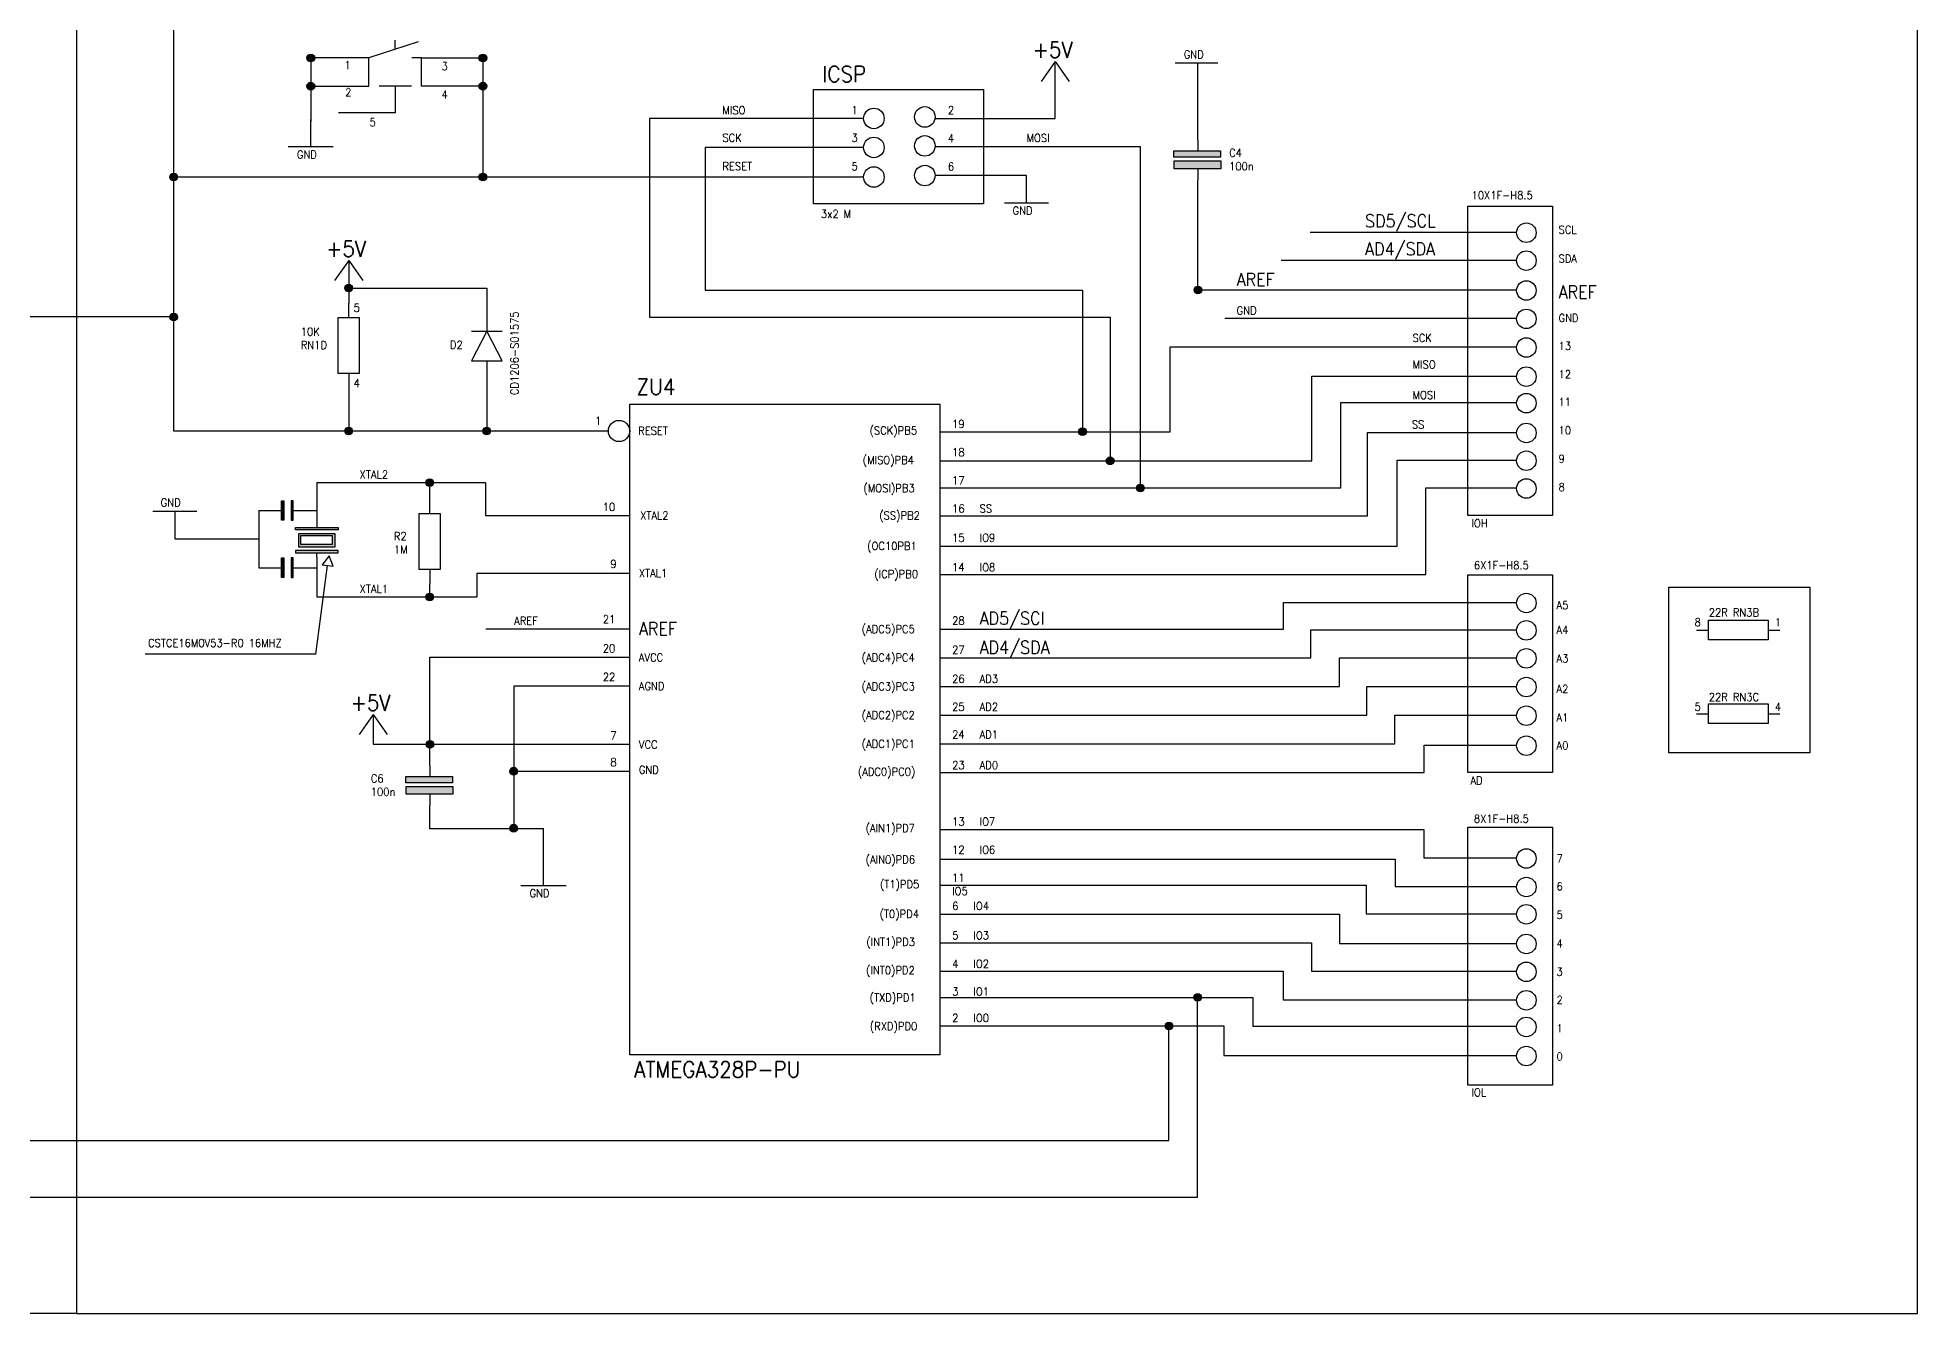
# Model space of a CAD drawing. Header units: millimetres. Extents: x 1824 to 3143, y 471 to 1205.
# Drawn here: x 2556 to 3143, y 471 to 870 of the extents above; entities that cross this region are included whole.
import ezdxf

# ---------------------------------------------------------------- set-up
doc = ezdxf.new("R2010")
doc.units = ezdxf.units.MM
for name, color, linetype in [('Layer1', 1, 'Continuous'), ('Layer2', 6, 'Continuous'), ('Layer3', 30, 'Continuous'), ('Layer4', 3, 'Continuous'), ('Layer6', 4, 'Continuous'), ('Layer7', 9, 'Continuous'), ('Layer8', 66, 'Continuous')]:
    doc.layers.add(name, color=color, linetype=linetype)
doc.styles.add('textstyle3', font='')
doc.styles.get('textstyle3').set_extended_font_data('Standard')

msp = doc.modelspace()

# ---------------------------------------------------------------- hatches: boundary and pattern name
at = {"layer": 'Layer7', "transparency": 33554687}
h = msp.add_hatch(color=256, dxfattribs=at)
edge = h.paths.add_edge_path(flags=0)
edge.add_arc((2641.06, 863.48), 1.21, 180, 270)
edge.add_line((2641.06, 862.26), (2641.06, 863.48))
edge.add_line((2641.06, 863.48), (2639.84, 863.48))
edge = h.paths.add_edge_path(flags=0)
edge.add_line((2641.06, 863.48), (2641.06, 862.26))
edge.add_arc((2641.06, 863.48), 1.21, 270, 360)
edge.add_line((2642.27, 863.48), (2641.06, 863.48))
edge = h.paths.add_edge_path(flags=0)
edge.add_arc((2641.06, 863.48), 1.21, 90, 180)
edge.add_line((2639.84, 863.48), (2642.27, 863.48))
edge.add_arc((2641.06, 863.48), 1.21, 0, 90)
h = msp.add_hatch(color=256, dxfattribs=at)
edge = h.paths.add_edge_path(flags=0)
edge.add_arc((2694.82, 863.48), 1.21, 180, 270)
edge.add_line((2694.82, 862.26), (2694.82, 863.48))
edge.add_line((2694.82, 863.48), (2693.61, 863.48))
edge = h.paths.add_edge_path(flags=0)
edge.add_line((2694.82, 863.48), (2694.82, 862.26))
edge.add_arc((2694.82, 863.48), 1.21, 270, 360)
edge.add_line((2696.03, 863.48), (2694.82, 863.48))
edge = h.paths.add_edge_path(flags=0)
edge.add_arc((2694.82, 863.48), 1.21, 90, 180)
edge.add_line((2693.61, 863.48), (2696.03, 863.48))
edge.add_arc((2694.82, 863.48), 1.21, 0, 90)
h = msp.add_hatch(color=256, dxfattribs=at)
edge = h.paths.add_edge_path(flags=0)
edge.add_arc((2641.06, 854.69), 1.21, 180, 270)
edge.add_line((2641.06, 853.48), (2641.06, 854.69))
edge.add_line((2641.06, 854.69), (2639.84, 854.69))
edge = h.paths.add_edge_path(flags=0)
edge.add_line((2641.06, 854.69), (2641.06, 853.48))
edge.add_arc((2641.06, 854.69), 1.21, 270, 360)
edge.add_line((2642.27, 854.69), (2641.06, 854.69))
edge = h.paths.add_edge_path(flags=0)
edge.add_arc((2641.06, 854.69), 1.21, 90, 180)
edge.add_line((2639.84, 854.69), (2642.27, 854.69))
edge.add_arc((2641.06, 854.69), 1.21, 0, 90)
h = msp.add_hatch(color=256, dxfattribs=at)
edge = h.paths.add_edge_path(flags=0)
edge.add_arc((2694.82, 854.69), 1.21, 180, 270)
edge.add_line((2694.82, 853.48), (2694.82, 854.69))
edge.add_line((2694.82, 854.69), (2693.61, 854.69))
edge = h.paths.add_edge_path(flags=0)
edge.add_line((2694.82, 854.69), (2694.82, 853.48))
edge.add_arc((2694.82, 854.69), 1.21, 270, 360)
edge.add_line((2696.03, 854.69), (2694.82, 854.69))
edge = h.paths.add_edge_path(flags=0)
edge.add_arc((2694.82, 854.69), 1.21, 90, 180)
edge.add_line((2693.61, 854.69), (2696.03, 854.69))
edge.add_arc((2694.82, 854.69), 1.21, 0, 90)
h = msp.add_hatch(color=256, dxfattribs=at)
h.paths.add_polyline_path([(2925.25, 832.44), (2925.25, 834.43), (2910.68, 834.43), (2910.68, 832.44)], flags=0)
h.paths.add_polyline_path([(2925.42, 828.88), (2925.42, 831.31), (2910.76, 831.31), (2910.76, 828.88)], flags=0)
h = msp.add_hatch(color=256, dxfattribs=at)
edge = h.paths.add_edge_path(flags=0)
edge.add_arc((2598.19, 826.28), 1.21, 90, 180)
edge.add_line((2596.98, 826.28), (2598.19, 826.28))
edge.add_line((2598.19, 826.28), (2598.19, 827.49))
edge = h.paths.add_edge_path(flags=0)
edge.add_line((2598.19, 826.28), (2596.98, 826.28))
edge.add_arc((2598.19, 826.28), 1.21, 180, 270)
edge.add_line((2598.19, 825.07), (2598.19, 826.28))
edge = h.paths.add_edge_path(flags=0)
edge.add_arc((2598.19, 826.28), 1.21, 0, 90)
edge.add_line((2598.19, 827.49), (2598.19, 825.07))
edge.add_arc((2598.19, 826.28), 1.21, 270, 360)
h = msp.add_hatch(color=256, dxfattribs=at)
edge = h.paths.add_edge_path(flags=0)
edge.add_arc((2694.82, 826.28), 1.21, 90, 180)
edge.add_line((2693.61, 826.28), (2694.82, 826.28))
edge.add_line((2694.82, 826.28), (2694.82, 827.49))
edge = h.paths.add_edge_path(flags=0)
edge.add_line((2694.82, 826.28), (2693.61, 826.28))
edge.add_arc((2694.82, 826.28), 1.21, 180, 270)
edge.add_line((2694.82, 825.07), (2694.82, 826.28))
edge = h.paths.add_edge_path(flags=0)
edge.add_arc((2694.82, 826.28), 1.21, 0, 90)
edge.add_line((2694.82, 827.49), (2694.82, 825.07))
edge.add_arc((2694.82, 826.28), 1.21, 270, 360)
h = msp.add_hatch(color=256, dxfattribs=at)
edge = h.paths.add_edge_path(flags=0)
edge.add_arc((2652.89, 791.59), 1.21, 90, 180)
edge.add_line((2651.68, 791.59), (2652.89, 791.59))
edge.add_line((2652.89, 791.59), (2652.89, 792.81))
edge = h.paths.add_edge_path(flags=0)
edge.add_line((2652.89, 791.59), (2651.68, 791.59))
edge.add_arc((2652.89, 791.59), 1.21, 180, 270)
edge.add_line((2652.89, 790.38), (2652.89, 791.59))
edge = h.paths.add_edge_path(flags=0)
edge.add_arc((2652.89, 791.59), 1.21, 0, 90)
edge.add_line((2652.89, 792.81), (2652.89, 790.38))
edge.add_arc((2652.89, 791.59), 1.21, 270, 360)
h = msp.add_hatch(color=256, dxfattribs=at)
edge = h.paths.add_edge_path(flags=0)
edge.add_arc((2918.23, 791.01), 1.21, 90, 180)
edge.add_line((2917.02, 791.01), (2918.23, 791.01))
edge.add_line((2918.23, 791.01), (2918.23, 792.22))
edge = h.paths.add_edge_path(flags=0)
edge.add_line((2918.23, 791.01), (2917.02, 791.01))
edge.add_arc((2918.23, 791.01), 1.21, 180, 270)
edge.add_line((2918.23, 789.8), (2918.23, 791.01))
edge = h.paths.add_edge_path(flags=0)
edge.add_arc((2918.23, 791.01), 1.21, 0, 90)
edge.add_line((2918.23, 792.22), (2918.23, 789.8))
edge.add_arc((2918.23, 791.01), 1.21, 270, 360)
h = msp.add_hatch(color=256, dxfattribs=at)
edge = h.paths.add_edge_path(flags=0)
edge.add_arc((2598.19, 782.58), 1.21, 90, 180)
edge.add_line((2596.98, 782.58), (2598.19, 782.58))
edge.add_line((2598.19, 782.58), (2598.19, 783.79))
edge = h.paths.add_edge_path(flags=0)
edge.add_line((2598.19, 782.58), (2596.98, 782.58))
edge.add_arc((2598.19, 782.58), 1.21, 180, 270)
edge.add_line((2598.19, 781.37), (2598.19, 782.58))
edge = h.paths.add_edge_path(flags=0)
edge.add_arc((2598.19, 782.58), 1.21, 0, 90)
edge.add_line((2598.19, 783.79), (2598.19, 781.37))
edge.add_arc((2598.19, 782.58), 1.21, 270, 360)
h = msp.add_hatch(color=256, dxfattribs=at)
edge = h.paths.add_edge_path(flags=0)
edge.add_arc((2652.89, 746.94), 1.21, 90, 180)
edge.add_line((2651.68, 746.94), (2652.89, 746.94))
edge.add_line((2652.89, 746.94), (2652.89, 748.15))
edge = h.paths.add_edge_path(flags=0)
edge.add_line((2652.89, 746.94), (2651.68, 746.94))
edge.add_arc((2652.89, 746.94), 1.21, 180, 270)
edge.add_line((2652.89, 745.73), (2652.89, 746.94))
edge = h.paths.add_edge_path(flags=0)
edge.add_arc((2652.89, 746.94), 1.21, 0, 90)
edge.add_line((2652.89, 748.15), (2652.89, 745.73))
edge.add_arc((2652.89, 746.94), 1.21, 270, 360)
h = msp.add_hatch(color=256, dxfattribs=at)
edge = h.paths.add_edge_path(flags=0)
edge.add_arc((2696.03, 746.94), 1.21, 90, 180)
edge.add_line((2694.82, 746.94), (2696.03, 746.94))
edge.add_line((2696.03, 746.94), (2696.03, 748.15))
edge = h.paths.add_edge_path(flags=0)
edge.add_line((2696.03, 746.94), (2694.82, 746.94))
edge.add_arc((2696.03, 746.94), 1.21, 180, 270)
edge.add_line((2696.03, 745.73), (2696.03, 746.94))
edge = h.paths.add_edge_path(flags=0)
edge.add_arc((2696.03, 746.94), 1.21, 0, 90)
edge.add_line((2696.03, 748.15), (2696.03, 745.73))
edge.add_arc((2696.03, 746.94), 1.21, 270, 360)
h = msp.add_hatch(color=256, dxfattribs=at)
edge = h.paths.add_edge_path(flags=0)
edge.add_arc((2882.17, 746.72), 1.21, 90, 180)
edge.add_line((2880.96, 746.72), (2882.17, 746.72))
edge.add_line((2882.17, 746.72), (2882.17, 747.93))
edge = h.paths.add_edge_path(flags=0)
edge.add_line((2882.17, 746.72), (2880.96, 746.72))
edge.add_arc((2882.17, 746.72), 1.21, 180, 270)
edge.add_line((2882.17, 745.5), (2882.17, 746.72))
edge = h.paths.add_edge_path(flags=0)
edge.add_arc((2882.17, 746.72), 1.21, 0, 90)
edge.add_line((2882.17, 747.93), (2882.17, 745.5))
edge.add_arc((2882.17, 746.72), 1.21, 270, 360)
h = msp.add_hatch(color=256, dxfattribs=at)
edge = h.paths.add_edge_path(flags=0)
edge.add_arc((2890.8, 737.63), 1.21, 90, 180)
edge.add_line((2889.59, 737.63), (2890.8, 737.63))
edge.add_line((2890.8, 737.63), (2890.8, 738.84))
edge = h.paths.add_edge_path(flags=0)
edge.add_line((2890.8, 737.63), (2889.59, 737.63))
edge.add_arc((2890.8, 737.63), 1.21, 180, 270)
edge.add_line((2890.8, 736.42), (2890.8, 737.63))
edge = h.paths.add_edge_path(flags=0)
edge.add_arc((2890.8, 737.63), 1.21, 0, 90)
edge.add_line((2890.8, 738.84), (2890.8, 736.42))
edge.add_arc((2890.8, 737.63), 1.21, 270, 360)
h = msp.add_hatch(color=256, dxfattribs=at)
edge = h.paths.add_edge_path(flags=0)
edge.add_arc((2678.22, 730.8), 1.21, 90, 180)
edge.add_line((2677.01, 730.8), (2678.22, 730.8))
edge.add_line((2678.22, 730.8), (2678.22, 732.01))
edge = h.paths.add_edge_path(flags=0)
edge.add_line((2678.22, 730.8), (2677.01, 730.8))
edge.add_arc((2678.22, 730.8), 1.21, 180, 270)
edge.add_line((2678.22, 729.58), (2678.22, 730.8))
edge = h.paths.add_edge_path(flags=0)
edge.add_arc((2678.22, 730.8), 1.21, 0, 90)
edge.add_line((2678.22, 732.01), (2678.22, 729.58))
edge.add_arc((2678.22, 730.8), 1.21, 270, 360)
h = msp.add_hatch(color=256, dxfattribs=at)
edge = h.paths.add_edge_path(flags=0)
edge.add_arc((2900.26, 729.13), 1.21, 90, 180)
edge.add_line((2899.05, 729.13), (2900.26, 729.13))
edge.add_line((2900.26, 729.13), (2900.26, 730.35))
edge = h.paths.add_edge_path(flags=0)
edge.add_line((2900.26, 729.13), (2899.05, 729.13))
edge.add_arc((2900.26, 729.13), 1.21, 180, 270)
edge.add_line((2900.26, 727.92), (2900.26, 729.13))
edge = h.paths.add_edge_path(flags=0)
edge.add_arc((2900.26, 729.13), 1.21, 0, 90)
edge.add_line((2900.26, 730.35), (2900.26, 727.92))
edge.add_arc((2900.26, 729.13), 1.21, 270, 360)
h = msp.add_hatch(color=256, dxfattribs=at)
h.paths.add_polyline_path([(2631.9, 719.04), (2632.58, 719.04), (2632.58, 725.14), (2631.9, 725.14)], flags=0)
h.paths.add_polyline_path([(2635.59, 725.14), (2634.91, 725.14), (2634.91, 719.04), (2635.59, 719.04)], flags=0)
h = msp.add_hatch(color=256, dxfattribs=at)
h.paths.add_polyline_path([(2636.27, 716.05), (2649.56, 716.05), (2649.56, 716.76), (2636.27, 716.76)], flags=0)
h.paths.add_polyline_path([(2637.31, 710.68), (2648.52, 710.68), (2648.52, 714.93), (2637.31, 714.93)], flags=0)
h.paths.add_polyline_path([(2647.75, 714.29), (2647.75, 711.45), (2637.92, 711.45), (2637.92, 714.29)], flags=0)
h.paths.add_polyline_path([(2636.27, 708.85), (2649.56, 708.85), (2649.56, 709.56), (2636.27, 709.56)], flags=0)
h = msp.add_hatch(color=256, dxfattribs=at)
h.paths.add_polyline_path([(2631.9, 701.18), (2632.58, 701.18), (2632.58, 707.28), (2631.9, 707.28)], flags=0)
h.paths.add_polyline_path([(2635.59, 707.28), (2634.91, 707.28), (2634.91, 701.18), (2635.59, 701.18)], flags=0)
h = msp.add_hatch(color=256, dxfattribs=at)
edge = h.paths.add_edge_path(flags=0)
edge.add_arc((2678.22, 695.08), 1.21, 90, 180)
edge.add_line((2677.01, 695.08), (2678.22, 695.08))
edge.add_line((2678.22, 695.08), (2678.22, 696.3))
edge = h.paths.add_edge_path(flags=0)
edge.add_line((2678.22, 695.08), (2677.01, 695.08))
edge.add_arc((2678.22, 695.08), 1.21, 180, 270)
edge.add_line((2678.22, 693.87), (2678.22, 695.08))
edge = h.paths.add_edge_path(flags=0)
edge.add_arc((2678.22, 695.08), 1.21, 0, 90)
edge.add_line((2678.22, 696.3), (2678.22, 693.87))
edge.add_arc((2678.22, 695.08), 1.21, 270, 360)
h = msp.add_hatch(color=256, dxfattribs=at)
edge = h.paths.add_edge_path(flags=0)
edge.add_arc((2678.28, 649.07), 1.21, 90, 180)
edge.add_line((2677.07, 649.07), (2678.28, 649.07))
edge.add_line((2678.28, 649.07), (2678.28, 650.28))
edge = h.paths.add_edge_path(flags=0)
edge.add_line((2678.28, 649.07), (2677.07, 649.07))
edge.add_arc((2678.28, 649.07), 1.21, 180, 270)
edge.add_line((2678.28, 647.86), (2678.28, 649.07))
edge = h.paths.add_edge_path(flags=0)
edge.add_arc((2678.28, 649.07), 1.21, 0, 90)
edge.add_line((2678.28, 650.28), (2678.28, 647.86))
edge.add_arc((2678.28, 649.07), 1.21, 270, 360)
h = msp.add_hatch(color=256, dxfattribs=at)
edge = h.paths.add_edge_path(flags=0)
edge.add_arc((2704.45, 640.65), 1.21, 90, 180)
edge.add_line((2703.24, 640.65), (2704.45, 640.65))
edge.add_line((2704.45, 640.65), (2704.45, 641.87))
edge = h.paths.add_edge_path(flags=0)
edge.add_line((2704.45, 640.65), (2703.24, 640.65))
edge.add_arc((2704.45, 640.65), 1.21, 180, 270)
edge.add_line((2704.45, 639.44), (2704.45, 640.65))
edge = h.paths.add_edge_path(flags=0)
edge.add_arc((2704.45, 640.65), 1.21, 0, 90)
edge.add_line((2704.45, 641.87), (2704.45, 639.44))
edge.add_arc((2704.45, 640.65), 1.21, 270, 360)
h = msp.add_hatch(color=256, dxfattribs=at)
h.paths.add_polyline_path([(2685.29, 636.99), (2685.29, 638.98), (2670.72, 638.98), (2670.72, 636.99)], flags=0)
h.paths.add_polyline_path([(2670.81, 635.86), (2670.81, 633.43), (2685.47, 633.43), (2685.47, 635.86)], flags=0)
h = msp.add_hatch(color=256, dxfattribs=at)
edge = h.paths.add_edge_path(flags=0)
edge.add_arc((2704.45, 622.84), 1.21, 90, 180)
edge.add_line((2703.24, 622.84), (2704.45, 622.84))
edge.add_line((2704.45, 622.84), (2704.45, 624.05))
edge = h.paths.add_edge_path(flags=0)
edge.add_line((2704.45, 622.84), (2703.24, 622.84))
edge.add_arc((2704.45, 622.84), 1.21, 180, 270)
edge.add_line((2704.45, 621.63), (2704.45, 622.84))
edge = h.paths.add_edge_path(flags=0)
edge.add_arc((2704.45, 622.84), 1.21, 0, 90)
edge.add_line((2704.45, 624.05), (2704.45, 621.63))
edge.add_arc((2704.45, 622.84), 1.21, 270, 360)
h = msp.add_hatch(color=256, dxfattribs=at)
edge = h.paths.add_edge_path(flags=0)
edge.add_arc((2918.14, 569.97), 1.21, 90, 180)
edge.add_line((2916.93, 569.97), (2918.14, 569.97))
edge.add_line((2918.14, 569.97), (2918.14, 571.19))
edge = h.paths.add_edge_path(flags=0)
edge.add_line((2918.14, 569.97), (2916.93, 569.97))
edge.add_arc((2918.14, 569.97), 1.21, 180, 270)
edge.add_line((2918.14, 568.76), (2918.14, 569.97))
edge = h.paths.add_edge_path(flags=0)
edge.add_arc((2918.14, 569.97), 1.21, 0, 90)
edge.add_line((2918.14, 571.19), (2918.14, 568.76))
edge.add_arc((2918.14, 569.97), 1.21, 270, 360)
h = msp.add_hatch(color=256, dxfattribs=at)
edge = h.paths.add_edge_path(flags=0)
edge.add_arc((2909.19, 561.05), 1.21, 90, 180)
edge.add_line((2907.98, 561.05), (2909.19, 561.05))
edge.add_line((2909.19, 561.05), (2909.19, 562.27))
edge = h.paths.add_edge_path(flags=0)
edge.add_line((2909.19, 561.05), (2907.98, 561.05))
edge.add_arc((2909.19, 561.05), 1.21, 180, 270)
edge.add_line((2909.19, 559.84), (2909.19, 561.05))
edge = h.paths.add_edge_path(flags=0)
edge.add_arc((2909.19, 561.05), 1.21, 0, 90)
edge.add_line((2909.19, 562.27), (2909.19, 559.84))
edge.add_arc((2909.19, 561.05), 1.21, 270, 360)

# ---------------------------------------------------------------- linework, layer by layer
at = {"layer": 'Layer1'}
for p, q in [((2598.19, 959.35), (2598.19, 746.94)), ((2911.17, 861.96), (2924.49, 861.96)), ((2918.23, 837.89), (2918.23, 861.96)), ((2918.23, 791.01), (2918.23, 825.42)), ((2953.28, 809.07), (3017.8, 809.07)), ((2652.89, 800.24), (2648.48, 793.92)), ((2652.89, 800.24), (2652.89, 786.9)), ((2652.89, 800.24), (2657.31, 793.92)), ((2944.25, 800.35), (3017.8, 800.35)), ((2652.89, 791.59), (2696.03, 791.59)), ((2696.03, 791.59), (2696.03, 783.49)), ((2918.23, 791.01), (3017.8, 791.01)), ((2598.19, 782.58), (2541.59, 782.58)), ((2926.65, 782.14), (3017.8, 782.14)), ((2909.56, 746.72), (2909.56, 773.19)), ((2909.56, 773.19), (3017.8, 773.19)), ((2953.83, 737.63), (2953.83, 764.1)), ((2953.83, 764.1), (3017.8, 764.1)), ((2652.89, 760.35), (2652.89, 746.94)), ((2696.03, 763.46), (2696.03, 746.94)), ((2962.93, 729.13), (2962.93, 755.8)), ((2962.93, 755.8), (3017.8, 755.8)), ((2598.19, 746.94), (2734.05, 746.94)), ((2837.6, 746.72), (2909.56, 746.72)), ((2971.23, 720.44), (2971.23, 746.52)), ((2971.23, 746.52), (3017.8, 746.52)), ((2837.6, 737.63), (2953.83, 737.63)), ((2980.52, 710.96), (2980.52, 737.83)), ((2980.52, 737.83), (3017.8, 737.83)), ((2642.91, 730.8), (2642.91, 718.13)), ((2642.91, 730.8), (2695.59, 730.8)), ((2678.22, 725.69), (2678.22, 730.8)), ((2695.59, 730.8), (2695.59, 720.53)), ((2837.6, 729.13), (2962.93, 729.13)), ((2989.41, 702.07), (2989.41, 729.13)), ((2989.41, 729.13), (3017.8, 729.13)), ((2591.67, 721.94), (2605.49, 721.94)), ((2598.58, 721.94), (2598.58, 713.26)), ((2624.87, 722.09), (2624.87, 704.23)), ((2624.87, 722.09), (2630.66, 722.09)), ((2636.83, 722.09), (2642.91, 722.09)), ((2695.59, 720.53), (2740.71, 720.53)), ((2837.6, 720.44), (2971.23, 720.44)), ((2598.58, 713.26), (2624.87, 713.26)), ((2837.6, 710.96), (2980.52, 710.96)), ((2642.91, 707.48), (2642.91, 695.08)), ((2624.87, 704.23), (2630.66, 704.23)), ((2636.83, 704.23), (2642.91, 704.23)), ((2678.22, 695.08), (2678.22, 699.14)), ((2692.91, 702.49), (2692.91, 695.08)), ((2692.91, 702.49), (2740.71, 702.49)), ((2837.6, 702.07), (2989.41, 702.07)), ((2642.91, 695.08), (2692.91, 695.08)), ((2944.93, 685.02), (2944.93, 693.38)), ((2944.93, 693.38), (3017.8, 693.38)), ((2695.79, 685.12), (2740.71, 685.12)), ((2837.6, 685.02), (2944.93, 685.02)), ((2953.49, 676.06), (2953.49, 684.82)), ((2953.49, 684.82), (3017.8, 684.82)), ((2678.28, 642.44), (2678.28, 676.28)), ((2678.28, 676.28), (2740.71, 676.28)), ((2837.6, 676.06), (2953.49, 676.06)), ((2962.45, 667.11), (2962.45, 676.06)), ((2962.45, 676.06), (3017.8, 676.06)), ((2740.71, 667.26), (2704.45, 667.26)), ((2704.45, 667.26), (2704.45, 622.6)), ((2837.6, 667.11), (2962.45, 667.11)), ((2971.01, 658.15), (2971.01, 667.11)), ((2971.01, 667.11), (3017.8, 667.11)), ((2660.53, 658.39), (2656.12, 652.07)), ((2660.53, 658.39), (2660.53, 649.07)), ((2660.53, 658.39), (2664.95, 652.07)), ((2837.6, 658.15), (2971.01, 658.15)), ((2979.77, 649.2), (2979.77, 658.15)), ((2979.77, 658.15), (3017.8, 658.15)), ((2660.53, 649.07), (2740.71, 649.07)), ((2837.6, 649.2), (2979.77, 649.2)), ((2988.93, 640.24), (2988.93, 648.8)), ((2988.93, 648.8), (3017.8, 648.8)), ((2704.45, 640.65), (2740.71, 640.65)), ((2837.6, 640.24), (2988.93, 640.24)), ((2678.28, 622.6), (2678.28, 629.97)), ((2713.75, 622.6), (2678.28, 622.6)), ((2713.75, 604.91), (2713.75, 622.6)), ((2837.6, 622.44), (2988.77, 622.44)), ((2988.77, 622.44), (2988.77, 613.54)), ((2837.6, 613.18), (2979.87, 613.18)), ((2979.87, 613.18), (2979.87, 604.65)), ((2988.77, 613.54), (3017.8, 613.54)), ((2837.6, 605.01), (2970.79, 605.01)), ((2970.79, 605.01), (2970.79, 596.12)), ((2706.69, 604.91), (2720.81, 604.91)), ((2979.87, 604.65), (3017.8, 604.65)), ((2837.6, 595.94), (2962.44, 595.94)), ((2962.44, 595.94), (2962.44, 586.86)), ((2970.79, 596.12), (3017.46, 596.12)), ((2837.6, 587.04), (2953.72, 587.04)), ((2953.72, 587.04), (2953.72, 578.15)), ((2962.44, 586.86), (3017.8, 586.86)), ((2837.6, 578.15), (2944.82, 578.15)), ((2944.82, 578.15), (2944.82, 569.25)), ((2953.72, 578.15), (3017.8, 578.15)), ((2837.6, 569.97), (2935.4, 569.97)), ((2935.4, 569.97), (2935.4, 560.94)), ((2944.82, 569.25), (3017.8, 569.25)), ((2837.6, 561.05), (2926.31, 561.05)), ((2926.31, 561.05), (2926.31, 551.83)), ((2935.4, 560.94), (3017.8, 560.94)), ((2926.31, 551.83), (3017.8, 551.83))]:
    msp.add_line(p, q, dxfattribs=at)
for points in [[(3002.52, 817.21), (3029, 817.21), (3029, 720.56), (3002.52, 720.56)], [(3002.52, 702.05), (3029, 702.05), (3029, 640.25), (3002.52, 640.25)], [(3002.52, 623.15), (3029, 623.15), (3029, 542.57), (3002.52, 542.57)]]:
    msp.add_lwpolyline(points, close=True, dxfattribs=at)
for centre, radius in [((3020.85, 808.9), 3.05), ((3020.85, 800.18), 3.05), ((3020.85, 790.84), 3.05), ((3020.85, 781.96), 3.05), ((3020.85, 773.01), 3.05), ((3020.85, 763.92), 3.05), ((3020.85, 755.63), 3.05), ((2737.38, 746.94), 3.33), ((3020.85, 746.34), 3.05), ((3020.85, 737.65), 3.05), ((3020.85, 728.96), 3.05), ((3020.85, 693.2), 3.05), ((3020.85, 684.64), 3.05), ((3020.85, 675.89), 3.05), ((3020.85, 666.93), 3.05), ((3020.85, 657.98), 3.05), ((3020.85, 648.62), 3.05), ((3020.85, 613.37), 3.05), ((3020.85, 604.47), 3.05), ((3020.85, 595.94), 3.05), ((3020.85, 586.68), 3.05), ((3020.85, 577.97), 3.05), ((3020.85, 569.08), 3.05), ((3020.85, 560.76), 3.05), ((3020.85, 551.65), 3.05)]:
    msp.add_circle(centre, radius, dxfattribs=at)
at = {"layer": 'Layer2'}
for p, q in [((2918.14, 507.59), (2918.14, 569.97)), ((2909.19, 525.28), (2909.19, 561.05)), ((2543.45, 525.28), (2909.19, 525.28)), ((2543.45, 507.59), (2918.14, 507.59))]:
    msp.add_line(p, q, dxfattribs=at)
at = {"layer": 'Layer4'}
for points in [[(2798.16, 853.62), (2851.22, 853.62), (2851.22, 817.91), (2798.16, 817.91)], [(2740.71, 755.28), (2837.6, 755.28), (2837.6, 552.03), (2740.71, 552.03)]]:
    msp.add_lwpolyline(points, close=True, dxfattribs=at)
at = {"layer": 'Layer6'}
for p, q in [((2641.06, 863.48), (2641.06, 843.51)), ((2694.82, 863.48), (2694.82, 826.28)), ((2873.63, 862.41), (2869.22, 856.09)), ((2873.63, 844.59), (2873.63, 862.41)), ((2873.63, 862.41), (2878.05, 856.09)), ((2641.06, 835.69), (2641.06, 844.24)), ((2813.78, 844.59), (2746.87, 844.59)), ((2746.87, 844.59), (2746.87, 782.51)), ((2836.09, 844.59), (2873.63, 844.59)), ((2648.08, 835.69), (2634.03, 835.69)), ((2813.78, 835.54), (2764.24, 835.54)), ((2764.24, 835.54), (2764.24, 790.92)), ((2900.26, 835.71), (2836.11, 835.71)), ((2900.26, 729.13), (2900.26, 835.71)), ((2813.78, 826.28), (2598.19, 826.28)), ((2864.67, 826.75), (2836.13, 826.75)), ((2864.67, 818.19), (2864.67, 826.75)), ((2857.8, 818.19), (2871.55, 818.19)), ((2764.24, 790.92), (2882.17, 790.92)), ((2882.17, 790.92), (2882.17, 746.72)), ((2746.87, 782.51), (2890.8, 782.51)), ((2890.8, 782.51), (2890.8, 737.63))]:
    msp.add_line(p, q, dxfattribs=at)
for centre in [(2816.99, 844.59), (2832.91, 845.06), (2816.99, 835.54), (2832.91, 836.01), (2816.99, 826.28), (2832.91, 826.75)]:
    msp.add_circle(centre, 3.21, dxfattribs=at)
at = {"layer": 'Layer7'}
for p, q in [((2659.18, 863.48), (2641.06, 863.48)), ((2674.55, 868.57), (2659.18, 863.48)), ((2659.18, 854.69), (2659.18, 863.48)), ((2667.44, 866.21), (2667.44, 869.05)), ((2675.69, 863.48), (2672.6, 863.48)), ((2675.69, 854.69), (2675.69, 863.48)), ((2675.69, 863.48), (2694.82, 863.48)), ((2641.06, 854.69), (2659.18, 854.69)), ((2672.5, 854.69), (2662.37, 854.69)), ((2667.44, 854.69), (2667.44, 846.31)), ((2694.82, 854.69), (2675.69, 854.69)), ((2667.44, 846.31), (2649.7, 846.31)), ((2918.23, 837.89), (2918.23, 834.43)), ((2918.23, 828.88), (2918.23, 825.42)), ((2652.89, 782.37), (2652.89, 786.9)), ((2696.03, 783.49), (2696.03, 778.13)), ((2691.26, 778.13), (2700.8, 778.13)), ((2696.03, 778.13), (2691.26, 768.82)), ((2700.8, 768.82), (2696.03, 778.13)), ((2652.89, 764.88), (2652.89, 760.35)), ((2691.26, 768.82), (2700.8, 768.82)), ((2696.03, 768.82), (2696.03, 763.46)), ((2678.22, 721.16), (2678.22, 725.69)), ((2630.66, 722.09), (2631.9, 722.09)), ((2635.59, 722.09), (2636.83, 722.09)), ((2642.91, 718.13), (2642.91, 716.76)), ((2642.66, 677.19), (2646.32, 704.9)), ((2642.91, 707.48), (2642.91, 708.85)), ((2646.76, 707.89), (2644.58, 705.08)), ((2644.58, 705.08), (2648.06, 704.72)), ((2648.06, 704.72), (2646.76, 707.89)), ((2630.66, 704.23), (2631.9, 704.23)), ((2635.59, 704.23), (2636.83, 704.23)), ((2678.22, 703.68), (2678.22, 699.14)), ((3074.04, 684.76), (3077.73, 684.76)), ((3096.4, 684.76), (3100.09, 684.76)), ((2642.66, 677.19), (2589.34, 677.19)), ((3074.04, 658.6), (3077.73, 658.6)), ((3096.4, 658.6), (3100.09, 658.6)), ((2678.28, 642.44), (2678.28, 638.98)), ((2678.28, 633.43), (2678.28, 629.97))]:
    msp.add_line(p, q, dxfattribs=at)
for points in [[(2925.25, 834.43), (2925.25, 832.44), (2910.68, 832.44), (2910.68, 834.43)], [(2925.42, 831.31), (2925.42, 828.88), (2910.76, 828.88), (2910.76, 831.31)], [(2649.64, 782.37), (2656.15, 782.37), (2656.15, 764.88), (2649.64, 764.88)], [(2631.9, 725.14), (2632.58, 725.14), (2632.58, 719.04), (2631.9, 719.04)], [(2635.59, 725.14), (2634.91, 725.14), (2634.91, 719.04), (2635.59, 719.04)], [(2636.27, 716.76), (2649.56, 716.76), (2649.56, 716.05), (2636.27, 716.05)], [(2674.96, 721.16), (2681.47, 721.16), (2681.47, 703.68), (2674.96, 703.68)], [(2637.31, 714.93), (2648.52, 714.93), (2648.52, 710.68), (2637.31, 710.68)], [(2637.92, 714.29), (2647.75, 714.29), (2647.75, 711.45), (2637.92, 711.45)], [(2631.9, 707.28), (2632.58, 707.28), (2632.58, 701.18), (2631.9, 701.18)], [(2635.59, 707.28), (2634.91, 707.28), (2634.91, 701.18), (2635.59, 701.18)], [(2636.27, 708.85), (2649.56, 708.85), (2649.56, 709.56), (2636.27, 709.56)], [(3065.33, 698.11), (3109.43, 698.11), (3109.43, 646.39), (3065.33, 646.39)], [(3077.73, 687.81), (3096.4, 687.81), (3096.4, 681.71), (3077.73, 681.71)], [(3077.73, 661.65), (3096.4, 661.65), (3096.4, 655.56), (3077.73, 655.56)], [(2685.29, 638.98), (2685.29, 636.99), (2670.72, 636.99), (2670.72, 638.98)], [(2685.47, 635.86), (2685.47, 633.43), (2670.81, 633.43), (2670.81, 635.86)]]:
    msp.add_lwpolyline(points, close=True, dxfattribs=at)
for centre in [(2641.06, 863.48), (2694.82, 863.48), (2641.06, 854.69), (2694.82, 854.69), (2598.19, 826.28), (2694.82, 826.28), (2652.89, 791.59), (2918.23, 791.01), (2598.19, 782.58), (2652.89, 746.94), (2696.03, 746.94), (2882.17, 746.72), (2890.8, 737.63), (2678.22, 730.8), (2900.26, 729.13), (2678.22, 695.08), (2678.28, 649.07), (2704.45, 640.65), (2704.45, 622.84), (2918.14, 569.97), (2909.19, 561.05)]:
    msp.add_circle(centre, 1.21, dxfattribs=at)
at = {"layer": 'Layer8'}
for points in [[(2567.88, 471.25), (1824.16, 471.25), (1824.16, 1019.67), (2567.88, 1019.67)], [(2567.88, 471.25), (3143.03, 471.25), (3143.03, 1019.67), (2567.88, 1019.67)]]:
    msp.add_lwpolyline(points, close=True, dxfattribs=at)

# ---------------------------------------------------------------- texts
at = {"layer": 'Layer3', "attachment_point": 1, "style": 'textstyle3'}
for s, insert, char_height, width in [('+5V', (2866.6, 868.57), 5, 11.1111), ('GND', (2913.81, 865.84), 2.5, 5.8333), ('MISO', (2769.65, 848.39), 2.5, 6.9444), ('1', (2810, 848.47), 2.5, 0.5556), ('2', (2840.1, 848.41), 2.5, 1.1111), ('GND', (2636.7, 834.54), 2.5, 5.8333), ('SCK', (2769.65, 839.81), 2.5, 5.5556), ('3', (2810, 839.77), 2.5, 1.1111), ('4', (2840.1, 839.71), 2.5, 1.3889), ('MOSI', (2864.68, 839.73), 2.5, 6.9444), ('RESET', (2769.65, 830.91), 2.5, 9.7222), ('5', (2810, 830.87), 2.5, 1.1111), ('6', (2840.1, 830.81), 2.5, 1.1111), ('GND', (2860.32, 817.03), 2.5, 5.8333), ('10X1F-H8.5', (3003.71, 821.82), 2.5, 17.2222), ('3x2 M', (2800.42, 816), 2.5, 9.375), ('SD5/SCL', (2970.47, 814.58), 4, 21.7778), ('SCL', (3030.9, 811.06), 2.5, 5.2778), ('+5V', (2645.86, 806.39), 5, 11.1111), ('AD4/SDA', (2970.47, 805.83), 4, 24), ('SDA', (3030.9, 802.03), 2.5, 6.1111), ('AREF', (2930.33, 796.27), 4, 12.4444), ('AREF', (3030.9, 792.35), 4, 12.4444), ('5', (2654.45, 786.68), 2.5, 1.1111), ('GND', (2930.33, 785.84), 2.5, 5.8333), ('GND', (3030.9, 783.5), 2.5, 5.8333), ('10K\\PRN1D', (2637.92, 779.22), 2.5, 7.2222), ('SCK', (2985.29, 777.25), 2.5, 5.5556), ('D2', (2684.54, 775.11), 2.5, 3.3333), ('13', (3030.9, 774.76), 2.5, 2.5), ('MISO', (2985.29, 768.95), 2.5, 6.9444), ('12', (3030.9, 765.9), 2.5, 2.5), ('4', (2654.45, 763.13), 2.5, 1.3889), ('MOSI', (2985.29, 759.43), 2.5, 6.9444), ('11', (3030.9, 757.27), 2.5, 1.9444), ('19', (2841.43, 750.38), 2.5, 2.5), ('SS', (2985.05, 750.2), 2.5, 3.6111), ('10', (3030.9, 748.4), 2.5, 2.5), ('18', (2841.43, 741.56), 2.5, 2.5), ('XTAL2', (2656.33, 734.57), 2.5, 10.2778), ('9', (3030.9, 739.49), 2.5, 1.1111), ('17', (2841.43, 732.75), 2.5, 2.5), ('8', (3030.9, 730.67), 2.5, 1.1111), ('GND', (2594.16, 725.83), 2.5, 5.8333), ('16   SS', (2841.43, 723.95), 2.5, 12.5694), ('IOH', (3003.71, 719.35), 2.5, 4.4444), ('15   IO9', (2841.43, 714.84), 2.5, 13.125), ('14   IO8', (2841.43, 705.6), 2.5, 13.4028), ('6X1F-H8.5', (3004.44, 706.26), 2.5, 15.8333), ('XTAL1', (2656.33, 698.86), 2.5, 9.7222), ('A5', (3030.27, 693.77), 2.5, 3.6111), ('AREF', (2704.59, 688.89), 2.5, 7.7778), ('28   \\H1.6x;AD5/SCI', (2841.43, 690.44), 2.5, 33.5417), ('27   \\H1.6x;AD4/SDA', (2841.43, 681.33), 2.5, 35.7639), ('A4', (3030.27, 686.08), 2.5, 3.8889), ('A3', (3030.27, 677.14), 2.5, 3.6111), ('26   AD3', (2841.43, 670.76), 2.5, 15.3472), ('+5V', (2653.5, 664.55), 5, 11.1111), ('A2', (3030.27, 667.61), 2.5, 3.6111), ('25   AD2', (2841.43, 662.01), 2.5, 15.3472), ('A1', (3030.27, 658.63), 2.5, 3.0556), ('24   AD1', (2841.43, 653.34), 2.5, 15.0694), ('A0', (3030.27, 649.93), 2.5, 3.6111), ('23   AD0', (2841.43, 643.79), 2.5, 15.3472), ('AD', (3003.37, 639.02), 2.5, 3.8889), ('13   IO7', (2841.43, 626.14), 2.5, 13.125), ('8X1F-H8.5', (3004.45, 627.06), 2.5, 15.8333), ('12   IO6', (2841.43, 617.35), 2.5, 13.125), ('7', (3030.27, 614.58), 2.5, 1.1111), ('11   IO5', (2841.43, 608.61), 2.5, 12.5694), ('6', (3030.27, 605.92), 2.5, 1.1111), ('GND', (2709.39, 603.76), 2.5, 5.8333), ('6   IO4', (2841.43, 599.79), 2.5, 12.0139), ('5', (3030.27, 597.01), 2.5, 1.1111), ('5   IO3', (2841.43, 590.61), 2.5, 11.7361), ('4', (3030.27, 588.05), 2.5, 1.3889), ('4   IO2', (2841.43, 581.71), 2.5, 12.0139), ('3', (3030.27, 579.23), 2.5, 1.1111), ('3   IO1', (2841.43, 573.06), 2.5, 11.1806), ('2', (3030.27, 570.44), 2.5, 1.1111), ('2   IO0', (2841.43, 564.8), 2.5, 11.7361), ('1', (3030.27, 561.59), 2.5, 0.5556), ('0', (3030.27, 552.77), 2.5, 1.1111), ('IOL', (3003.71, 541.56), 2.5, 4.1667)]:
    msp.add_mtext(s, dxfattribs=dict(at, insert=insert, char_height=char_height, width=width))
at = {"layer": 'Layer3', "insert": (2703.47, 758.13), "char_height": 2.5, "width": 23.8889, "attachment_point": 1, "rotation": 90, "style": 'textstyle3'}
msp.add_mtext('CD1206-S01575', dxfattribs=at)
at = {"layer": 'Layer7', "char_height": 2.5, "attachment_point": 1, "style": 'textstyle3'}
for s, insert, width in [('1', (2651.59, 862.5), 0.5556), ('3', (2681.91, 862.15), 1.1111), ('2', (2651.81, 854.02), 1.1111), ('4', (2681.92, 853.35), 1.3889), ('5', (2659.44, 844.66), 1.1111), ('C4\\P100n', (2927.98, 835.08), 6.3889), ('R2\\P1M', (2667, 715.31), 3.3333), ('8', (3073.42, 688.44), 1.1111), ('22R RN3B', (3077.84, 691.49), 15.7639), ('1', (3098.49, 688.44), 0.5556), ('CSTCE16M0V53-R0 16MHZ', (2590.21, 681.94), 41.875), ('22R RN3C', (3077.84, 665.06), 15.4861), ('5', (3073.42, 662.01), 1.1111), ('4', (3098.49, 662.01), 1.3889), ('C6\\P100n', (2659.8, 639.62), 6.3889)]:
    msp.add_mtext(s, dxfattribs=dict(at, insert=insert, width=width))
at = {"layer": 'Layer8', "attachment_point": 1, "style": 'textstyle3'}
for s, insert, char_height, width in [('ICSP', (2800.91, 860.96), 5, 12.7778), ('ZU4', (2742.87, 763.26), 5, 11.6667), ('1', (2729.83, 751.34), 2.5, 0.5556), ('RESET', (2743.35, 748.26), 2.5, 9.7222), ('(SCK)PB5', (2815.63, 748.35), 2.5, 14.1667), ('(MISO)PB4', (2813.5, 739.12), 2.5, 15.8333), ('(MOSI)PB3', (2813.72, 730.33), 2.5, 15.5556), ('10', (2732.28, 724.45), 2.5, 2.5), ('XTAL2', (2743.95, 721.76), 2.5, 10.2778), ('(SS)PB2', (2818.67, 721.8), 2.5, 12.2222), ('(OC10PB1', (2814.87, 712.26), 2.5, 13.6111), ('9', (2734.66, 706.64), 2.5, 1.1111), ('XTAL1', (2743.55, 703.72), 2.5, 9.7222), ('(ICP)PB0', (2817.11, 703.49), 2.5, 12.7778), ('21', (2732.28, 689.37), 2.5, 2.5), ('AREF', (2743.55, 687.16), 4, 12.4444), ('(ADC5)PC5', (2813.18, 686.3), 2.5, 16.1111), ('20', (2732.28, 680.27), 2.5, 3.0556), ('AVCC', (2743.55, 677.44), 2.5, 8.0556), ('(ADC4)PC4', (2813.18, 677.39), 2.5, 16.6667), ('22', (2732.28, 671.34), 2.5, 3.0556), ('AGND', (2743.55, 668.48), 2.5, 8.3333), ('(ADC3)PC3', (2813.18, 668.39), 2.5, 16.1111), ('(ADC2)PC2', (2813.18, 659.42), 2.5, 16.1111), ('7', (2734.66, 653.01), 2.5, 1.1111), ('VCC', (2743.55, 650.21), 2.5, 5.5556), ('(ADC1)PC1', (2813.18, 650.44), 2.5, 15), ('8', (2734.66, 644.72), 2.5, 1.1111), ('GND', (2743.55, 642.34), 2.5, 5.8333), ('(ADC0)PC0)', (2811.97, 641.73), 2.5, 17.2222), ('(AIN1)PD7', (2814.39, 624.12), 2.5, 14.7222), ('(AIN0)PD6', (2814.42, 614.29), 2.5, 15.2778), ('(T1)PD5', (2818.87, 606.56), 2.5, 11.3889), ('(T0)PD4', (2818.78, 597.29), 2.5, 12.2222), ('(INT1)PD3', (2814.6, 588.54), 2.5, 14.4444), ('(INT0)PD2', (2814.54, 579.69), 2.5, 15), ('(TXD)PD1', (2815.67, 571.16), 2.5, 14.1667), ('(RXD)PD0', (2815.71, 562.22), 2.5, 14.7222), ('ATMEGA328P-PU', (2742.11, 550), 5, 55)]:
    msp.add_mtext(s, dxfattribs=dict(at, insert=insert, char_height=char_height, width=width))

doc.saveas('drawing.dxf')
